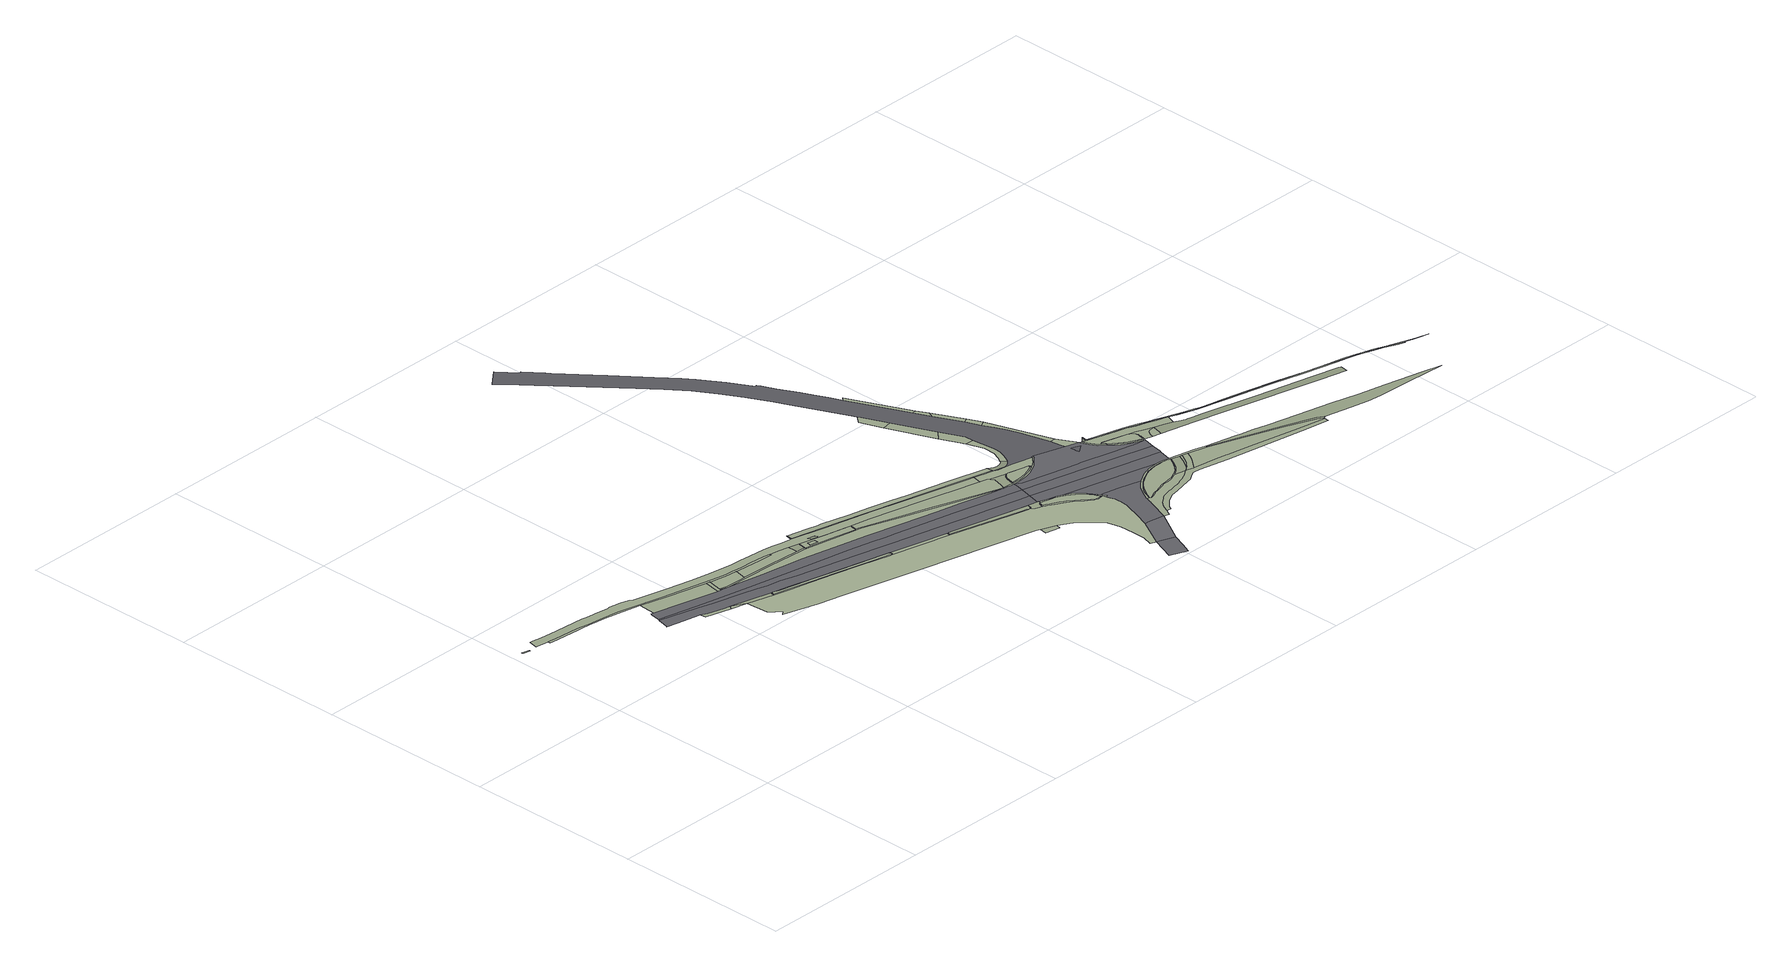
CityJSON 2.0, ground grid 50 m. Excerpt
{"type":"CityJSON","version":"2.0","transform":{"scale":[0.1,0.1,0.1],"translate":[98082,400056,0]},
"CityObjects":{
"road1":{"type":"Road","geometry":[{"type":"MultiSurface","lod":"3","boundaries":[[[0,1,2,3]]],"semantics":{"surfaces":[{"type":"AuxiliaryTrafficArea","function":"Goot, Fietspad (v)","administrator":"Noord-Brabant (P)"}],"values":[0]}}]},
"road2":{"type":"Road","geometry":[{"type":"MultiSurface","lod":"3","boundaries":[[[4,5,6,7,8,9,10,11,12,13,14,15,16,17,18,19,20,21,22,23,24,25,26,27,28,29,30,31,32,33,34,35,36,37,38,39,40,41,42,43,44,45,46,47]]],"semantics":{"surfaces":[{"type":"AuxiliaryTrafficArea","function":"Goot, Fietspad (v)","administrator":"Noord-Brabant (P)"}],"values":[0]}}]},
"road3":{"type":"Road","geometry":[{"type":"MultiSurface","lod":"3","boundaries":[[[48,49,50,51,52,53]]],"semantics":{"surfaces":[{"type":"AuxiliaryTrafficArea","function":"Rijstrook, Inrit (v)","administrator":"Noord-Brabant (P)"}],"values":[0]}}]},
"road4":{"type":"Road","geometry":[{"type":"MultiSurface","lod":"3","boundaries":[[[34,33,32,31,54,55,56,35]]],"semantics":{"surfaces":[{"type":"AuxiliaryTrafficArea","function":"Zichthoek, Tussenberm, Berm (v)","administrator":"Noord-Brabant (P)"}],"values":[0]}}]},
"road5":{"type":"Road","geometry":[{"type":"MultiSurface","lod":"3","boundaries":[[[57,58,59,51,50]]],"semantics":{"surfaces":[{"type":"AuxiliaryTrafficArea","function":"Zichthoek, Buitenberm, Berm (v)","administrator":"Noord-Brabant (P)"}],"values":[0]}}]},
"road6":{"type":"Road","geometry":[{"type":"MultiSurface","lod":"3","boundaries":[[[60,61,62,63,64,65,66,67,59,58,57,50]]],"semantics":{"surfaces":[{"type":"AuxiliaryTrafficArea","function":"Rijstrook, Parallelweg, Rijbaan Lokale weg (v)","administrator":"Noord-Brabant (P)"}],"values":[0]}}]},
"road7":{"type":"Road","geometry":[{"type":"MultiSurface","lod":"3","boundaries":[[[68,69,70,54,31,30]]],"semantics":{"surfaces":[{"type":"AuxiliaryTrafficArea","function":"Fietsstrook, Doorsteek, Fietspad (v)","administrator":"Noord-Brabant (P)"}],"values":[0]}}]},
"road8":{"type":"Road","geometry":[{"type":"MultiSurface","lod":"3","boundaries":[[[71,72,73,68,30,29,28,27,26,25]]],"semantics":{"surfaces":[{"type":"AuxiliaryTrafficArea","function":"Zichthoek, Tussenberm, Berm (v)","administrator":"Noord-Brabant (P)"}],"values":[0]}}]},
"road9":{"type":"Road","geometry":[{"type":"MultiSurface","lod":"3","boundaries":[[[74,75,76,77,78,79,80,81,82,83,69,68,73,72,71]]],"semantics":{"surfaces":[{"type":"AuxiliaryTrafficArea","function":"Goot, Rijbaan Regionale weg (v)","administrator":"Noord-Brabant (P)"}],"values":[0]}}]},
"road10":{"type":"Road","geometry":[{"type":"MultiSurface","lod":"3","boundaries":[[[84,85,86,87,88,89,90,91,92,93,94,95,96,97,98,99,100,101,102,103,104,105,106,107,108,109,110,111,112,113,20,19,18,17,16,15,14,13,12,11,10,9,8,7,6,5,4,47,114,115,116,117,118,119,120,121,122,123,124,125,126,127,128,129,130,131,132]]],"semantics":{"surfaces":[{"type":"AuxiliaryTrafficArea","function":"Fietsstrook, Fietspad (v)","administrator":"Noord-Brabant (P)"}],"values":[0]}}]},
"road11":{"type":"Road","geometry":[{"type":"MultiSurface","lod":"3","boundaries":[[[113,112,111,75,74,71,25,24,23,22,21,20]]],"semantics":{"surfaces":[{"type":"AuxiliaryTrafficArea","function":"Zichthoek, Tussenberm, Berm (v)","administrator":"Noord-Brabant (P)"}],"values":[0]}}]},
"road12":{"type":"Road","geometry":[{"type":"MultiSurface","lod":"3","boundaries":[[[133,134,135,136,137,138,139,140,141,142,143,144,145,146,147,148,149,150,151,152,153,154,155,156,157]]],"semantics":{"surfaces":[{"type":"AuxiliaryTrafficArea","function":"Vluchtheuvel, Tussenberm, Berm (v)","administrator":"Noord-Brabant (P)"}],"values":[0]}}]},
"road13":{"type":"Road","geometry":[{"type":"MultiSurface","lod":"3","boundaries":[[[158,159,160,161,162,163,164,165,166,167,168,169,67,66,65,64,63,62,61,60,170,171,172]]],"semantics":{"surfaces":[{"type":"AuxiliaryTrafficArea","function":"Band, Tussenberm, Berm (v)","administrator":"Noord-Brabant (P)"}],"values":[0]}}]},
"road14":{"type":"Road","geometry":[{"type":"MultiSurface","lod":"3","boundaries":[[[173,174,175,176,177,178,179,180,181,182,183,184,185,186,187,188,189,190,191,192,172,171,170,60,50,49,48,53,193,194,195,196,197]]],"semantics":{"surfaces":[{"type":"TrafficArea","roadType":"Lane","function":"Rijstrook, Rijbaan Regionale weg (v)","administrator":"Noord-Brabant (P)"}],"values":[0]}}]},
"road15":{"type":"Road","geometry":[{"type":"MultiSurface","lod":"3","boundaries":[[[198,199,200,201,202,203,204,205,206,207,208,209,210,211,212,187,186,185,184,183,182,181,180,179,178,177,176,175,174,173,197,213,214]]],"semantics":{"surfaces":[{"type":"TrafficArea","roadType":"Lane","function":"Linksafvak, Rijbaan Regionale weg (v)","administrator":"Noord-Brabant (P)"}],"values":[0]}}]},
"road16":{"type":"Road","geometry":[{"type":"MultiSurface","lod":"3","boundaries":[[[215,216,217,218,219,220,221,222,223,224,225,226,227,211,210,209,208,207,206,205,204,203,202,201,200,199,198,214,228,229,56,55,54,70]]],"semantics":{"surfaces":[{"type":"TrafficArea","roadType":"Lane","function":"Rijstrook, Rijbaan Regionale weg (v)","administrator":"Noord-Brabant (P)"}],"values":[0]}}]},
"road17":{"type":"Road","geometry":[{"type":"MultiSurface","lod":"3","boundaries":[[[230,231,232,233,234,235,236,237,238]]],"semantics":{"surfaces":[{"type":"AuxiliaryTrafficArea","function":"XXX Abri, inrichtend (v)"}],"values":[0]}}]},
"road18":{"type":"Road","geometry":[{"type":"MultiSurface","lod":"3","boundaries":[[[239,240,241,242]]],"semantics":{"surfaces":[{"type":"AuxiliaryTrafficArea","function":"Voetstrook, Voetpad (v)","administrator":"Noord-Brabant (P)"}],"values":[0]}}]},
"road19":{"type":"Road","geometry":[{"type":"MultiSurface","lod":"3","boundaries":[[[243,244,245,77,76,75,111,110,109,108,246]]],"semantics":{"surfaces":[{"type":"AuxiliaryTrafficArea","function":"Voetstrook, Doorsteek, Voetpad (v)","administrator":"Noord-Brabant (P)"}],"values":[0]}}]},
"road20":{"type":"Road","geometry":[{"type":"MultiSurface","lod":"3","boundaries":[[[247,248,249,250,251,252,253,254,255,256,257,258,259,260,261,262]]],"semantics":{"surfaces":[{"type":"AuxiliaryTrafficArea","function":"Voetstrook, Busperron, Voetpad (v)","administrator":"Noord-Brabant (P)"}],"values":[0]}}]},
"road21":{"type":"Road","geometry":[{"type":"MultiSurface","lod":"3","boundaries":[[[263,264,265,266,267,268,80,79,78,77,245,244,243,246]]],"semantics":{"surfaces":[{"type":"AuxiliaryTrafficArea","function":"Band, Tussenberm, Berm (v)","administrator":"Noord-Brabant (P)"}],"values":[0]}}]},
"road22":{"type":"Road","geometry":[{"type":"MultiSurface","lod":"3","boundaries":[[[269,270,271,272,273,274,224,223,222,221,220,219,218,217,216,215,70,69,83,82,81,80,268]]],"semantics":{"surfaces":[{"type":"AuxiliaryTrafficArea","function":"Haltekom, Rijbaan Regionale weg (v)","administrator":"Noord-Brabant (P)"}],"values":[0]}}]},
"road23":{"type":"Road","geometry":[{"type":"MultiSurface","lod":"3","boundaries":[[[67,169,168,167,166,165,164,275,276,277,278,279,280,281,282,283,284,285,286,287,288,289,290,291,292,293,294,295,296,297,298,299,300,301,302,303,304,305,306,307,308,309,310,311,312,313,314,315,316,317,318,319,320,321,322,323,324,325,326,327,328,329,330,331,332,333,334,335,336,337,338,59]]],"semantics":{"surfaces":[{"type":"AuxiliaryTrafficArea","function":"OTD Open verharding (v)","administrator":"Halderberge (G)"}],"values":[0]}}]},
"road24":{"type":"Road","geometry":[{"type":"MultiSurface","lod":"3","boundaries":[[[192,191,339,340,341,342,343,275,164,163,162,161,160,159,158,172]]],"semantics":{"surfaces":[{"type":"AuxiliaryTrafficArea","function":"Rijstrook, Parallelweg, Rijbaan Lokale weg (v)","administrator":"Noord-Brabant (P)"}],"values":[0]}}]},
"road25":{"type":"Road","geometry":[{"type":"MultiSurface","lod":"3","boundaries":[[[344,345,346,347,348,349,350,351,352,353,101,100,99,98,97,96,354,355,356,357,358]]],"semantics":{"surfaces":[{"type":"AuxiliaryTrafficArea","function":"Band, Buitenberm, Berm (v)","administrator":"Noord-Brabant (P)"}],"values":[0]}}]},
"road26":{"type":"Road","geometry":[{"type":"MultiSurface","lod":"3","boundaries":[[[359,360,361,362,363,364,365,366,367,351,350,349,348,347,346,345,344,358,368,369,370]]],"semantics":{"surfaces":[{"type":"AuxiliaryTrafficArea","function":"Voetstrook, Voetpad (v)","administrator":"Noord-Brabant (P)"}],"values":[0]}}]},
"road27":{"type":"Road","geometry":[{"type":"MultiSurface","lod":"3","boundaries":[[[107,106,105,104,103,102,371,372,373,374,375,376,377,378,379,380,381,382,383,384,385,265,264,263,246,108]]],"semantics":{"surfaces":[{"type":"AuxiliaryTrafficArea","function":"Zichthoek, Tussenberm, Berm (v)","administrator":"Noord-Brabant (P)"}],"values":[0]}}]},
"road28":{"type":"Road","geometry":[{"type":"MultiSurface","lod":"3","boundaries":[[[190,189,386,387,388,389,390,280,279,278,277,276,275,343,342,341,340,339,191]]],"semantics":{"surfaces":[{"type":"AuxiliaryTrafficArea","function":"Band, Tussenberm, Berm (v)","administrator":"Noord-Brabant (P)"}],"values":[0]}}]},
"road29":{"type":"Road","geometry":[{"type":"MultiSurface","lod":"3","boundaries":[[[391,392,393,394,395,396,397,398,399,400,401,402,403,404,405,406,407,408,409,410,411,412,413,414,415]]],"semantics":{"surfaces":[{"type":"AuxiliaryTrafficArea","function":"Vluchtheuvel, Tussenberm, Berm (v)","administrator":"Noord-Brabant (P)"}],"values":[0]}}]},
"road30":{"type":"Road","geometry":[{"type":"MultiSurface","lod":"3","boundaries":[[[385,384,383,382,381,380,379,378,416,417,418,419,420,421,422,423,424,425,426,427,428,429,430,431,432,433,434,435,436,437,438,439,440,441,227,226,225,224,274,273,272,271,270,269,268,267,266,265]]],"semantics":{"surfaces":[{"type":"AuxiliaryTrafficArea","function":"Goot, Rijbaan Regionale weg (v)","administrator":"Noord-Brabant (P)"}],"values":[0]}}]},
"road31":{"type":"Road","geometry":[{"type":"MultiSurface","lod":"3","boundaries":[[[326,442,443,327]]],"semantics":{"surfaces":[{"type":"AuxiliaryTrafficArea","function":"WGD Inrit (v)","administrator":"Halderberge (G)"}],"values":[0]}}]},
"road32":{"type":"Road","geometry":[{"type":"MultiSurface","lod":"3","boundaries":[[[444,445,446,447,448,449,282,281,280,390,389,388,387,386,189,188,450,451]]],"semantics":{"surfaces":[{"type":"AuxiliaryTrafficArea","function":"Fietsstrook, Doorsteek, Fietspad (v)","administrator":"Noord-Brabant (P)"}],"values":[0]}}]},
"road33":{"type":"Road","geometry":[{"type":"MultiSurface","lod":"3","boundaries":[[[452,453,454,318,455,456]]],"semantics":{"surfaces":[{"type":"TrafficArea","roadType":"Lane","function":"WGD Rijbaan - Lokale weg verkeersdrempel (v)"}],"values":[0]}}]},
"road34":{"type":"Road","geometry":[{"type":"MultiSurface","lod":"3","boundaries":[[[456,455,318,317,457,458,459]]],"semantics":{"surfaces":[{"type":"TrafficArea","roadType":"Lane","function":"WGD Rijbaan - Regionale weg (v)"}],"values":[0]}}]},
"road35":{"type":"Road","geometry":[{"type":"MultiSurface","lod":"3","boundaries":[[[460,461,462,463,464,465,466,467,468,469,470,302,301,300,299,298,297,296,295,294,293,292,291,290,289,288,287,286,285,284,283,282,449,448,447,446,445,444,451]]],"semantics":{"surfaces":[{"type":"AuxiliaryTrafficArea","function":"Band, Tussenberm, Berm (v)","administrator":"Noord-Brabant (P)"}],"values":[0]}}]},
"road36":{"type":"Road","geometry":[{"type":"MultiSurface","lod":"3","boundaries":[[[471,472,473,474,475,476,477,478,479,480,481,482,483,484,485,486,487,488,489,490,491,492,493,494,495,496,497,498,499,500,501,502,503,504,505,506,507,508,509]]],"semantics":{"surfaces":[{"type":"AuxiliaryTrafficArea","function":"Vluchtheuvel, Tussenberm, Berm (v)","administrator":"Noord-Brabant (P)"}],"values":[0]}}]},
"road37":{"type":"Road","geometry":[{"type":"MultiSurface","lod":"3","boundaries":[[[510,511,512,513,514,515,516,517,518,519,520,521,522,305,304,303,302,470,469,468,467,466,465,464,463,462,461,460,451,450,523,524,525]]],"semantics":{"surfaces":[{"type":"AuxiliaryTrafficArea","function":"Goot, Rijbaan Regionale weg (v)","administrator":"Noord-Brabant (P)"}],"values":[0]}}]},
"road38":{"type":"Road","geometry":[{"type":"MultiSurface","lod":"3","boundaries":[[[526,527,528,529,530,531,532,533,534,418,417,416,378,377,376,375,374,373,535]]],"semantics":{"surfaces":[{"type":"AuxiliaryTrafficArea","function":"Fietsstrook, Doorsteek, Fietspad (v)","administrator":"Noord-Brabant (P)"}],"values":[0]}}]},
"road39":{"type":"Road","geometry":[{"type":"MultiSurface","lod":"3","boundaries":[[[536,537,538,539,540,541,542,543,544,545,546,547,548,549,550,551,552,553,554,555,556,557,558,559]]],"semantics":{"surfaces":[{"type":"AuxiliaryTrafficArea","function":"Vluchtheuvel, Tussenberm, Berm (v)","administrator":"Noord-Brabant (P)"}],"values":[0]}}]},
"road40":{"type":"Road","geometry":[{"type":"MultiSurface","lod":"3","boundaries":[[[560,561,562,563,564,426,425,424,423,422,421,420,419,418,534,533,532,531,530,529,528,527,526,535,565,566]]],"semantics":{"surfaces":[{"type":"AuxiliaryTrafficArea","function":"Band, Tussenberm, Berm (v)","administrator":"Noord-Brabant (P)"}],"values":[0]}}]},
"road41":{"type":"Road","geometry":[{"type":"MultiSurface","lod":"3","boundaries":[[[567,430,429,428,427,426,564,563,562,561,560,566,565,535,373,372,371,102,101,353,352]]],"semantics":{"surfaces":[{"type":"AuxiliaryTrafficArea","function":"Fietsstrook, Fietspad (v)","administrator":"Noord-Brabant (P)"}],"values":[0]}}]},
"road42":{"type":"Road","geometry":[{"type":"MultiSurface","lod":"3","boundaries":[[[568,569,570,571,572,573,574,459,458,457,317,316,315,314,313,312,311,310,309,308,307,306,305,522,521,520,575,576]]],"semantics":{"surfaces":[{"type":"TrafficArea","roadType":"Intersection","function":"Rijstrook, Rijbaan Lokale weg (v)","administrator":"Noord-Brabant (P)"}],"values":[0]}}]},
"road43":{"type":"Road","geometry":[{"type":"MultiSurface","lod":"3","boundaries":[[[577,578,579,580,581,582,583,584,585,586,587,588,589,590,591,592,593,594,595,596,597,598,599,600,601,602,603,604,605,606,607,608,609,610,611,612,613,614,432,431,430,567,352,615,616,617,618,619,620,621,622,623,624,625,626,627,628,629,630,631,632,633,634,635,636,637,638,639,640,641,642,643,644,645,646,647]]],"semantics":{"surfaces":[{"type":"TrafficArea","roadType":"Lane","function":"WGD Rijbaan - Lokale weg (v)"}],"values":[0]}}]},
"road44":{"type":"Road","geometry":[{"type":"MultiSurface","lod":"3","boundaries":[[[619,618,617,616,615,352,351,367,648,649,650,651,652,653,654,620]]],"semantics":{"surfaces":[{"type":"AuxiliaryTrafficArea","function":"WGD Voetpad (v)","administrator":"Halderberge (G)"}],"values":[0]}}]},
"road45":{"type":"Road","geometry":[{"type":"MultiSurface","lod":"3","boundaries":[[[655,656,657,658,659,660,661,662,663,576,575,520,519,518,517,516,515,514,513,512]]],"semantics":{"surfaces":[{"type":"TrafficArea","roadType":"Intersection","function":"Rijstrook, Rijbaan Lokale weg (v)","administrator":"Noord-Brabant (P)"}],"values":[0]}}]},
"road46":{"type":"Road","geometry":[{"type":"MultiSurface","lod":"3","boundaries":[[[664,665,666,667,668,669,658,657,656,655,512,511,510,525,524,523,450,188,187]]],"semantics":{"surfaces":[{"type":"TrafficArea","roadType":"Intersection","function":"Rijstrook, Rijbaan Regionale weg (v)","administrator":"Noord-Brabant (P)"}],"values":[0]}}]},
"road47":{"type":"Road","geometry":[{"type":"MultiSurface","lod":"3","boundaries":[[[670,671,672,673,666,665,664,187,212,211]]],"semantics":{"surfaces":[{"type":"TrafficArea","roadType":"Intersection","function":"Rijstrook, Rijbaan Regionale weg (v)","administrator":"Noord-Brabant (P)"}],"values":[0]}}]},
"road48":{"type":"Road","geometry":[{"type":"MultiSurface","lod":"3","boundaries":[[[674,675,676,677,678,679,680,681,682,683,684,685,686,687,688,689,690,691,692,693,694,695,459,574,573,696,697,698,699,700,701,702,703,704,705,706,707,708,709,710,711,712,713,714]]],"semantics":{"surfaces":[{"type":"AuxiliaryTrafficArea","function":"Fietsstrook, Fietspad (v)","administrator":"Noord-Brabant (P)"}],"values":[0]}}]},
"road49":{"type":"Road","geometry":[{"type":"MultiSurface","lod":"3","boundaries":[[[630,629,715,716,632,631]]],"semantics":{"surfaces":[{"type":"AuxiliaryTrafficArea","function":"WGD Inrit (v)","administrator":"Halderberge (G)"}],"values":[0]}}]},
"road50":{"type":"Road","geometry":[{"type":"MultiSurface","lod":"3","boundaries":[[[625,624,623,622,621,620,654,717,718,719,720,626]]],"semantics":{"surfaces":[{"type":"AuxiliaryTrafficArea","function":"WGD Voetpad (v)","administrator":"Halderberge (G)"}],"values":[0]}}]},
"road51":{"type":"Road","geometry":[{"type":"MultiSurface","lod":"3","boundaries":[[[628,721,715,629]]],"semantics":{"surfaces":[{"type":"AuxiliaryTrafficArea","function":"WGD Voetpad (v)","administrator":"Halderberge (G)"}],"values":[0]}}]},
"road52":{"type":"Road","geometry":[{"type":"MultiSurface","lod":"3","boundaries":[[[722,723,724,725,726,727,728,729,730,731,732,733,734,735,736,737,738,739,740,741,742,743,744]]],"semantics":{"surfaces":[{"type":"AuxiliaryTrafficArea","function":"XXX Middeneiland OWG (v)","administrator":"Halderberge (G)"}],"values":[0]}}]},
"road53":{"type":"Road","geometry":[{"type":"MultiSurface","lod":"3","boundaries":[[[745,746,747,748,749,750,751,752,672,671,670,211,227,441]]],"semantics":{"surfaces":[{"type":"TrafficArea","roadType":"Intersection","function":"Rijstrook, Rijbaan Regionale weg (v)","administrator":"Noord-Brabant (P)"}],"values":[0]}}]},
"road54":{"type":"Road","geometry":[{"type":"MultiSurface","lod":"3","boundaries":[[[627,626,720,721,628]]],"semantics":{"surfaces":[{"type":"AuxiliaryTrafficArea","function":"WGD Inrit (v)","administrator":"Halderberge (G)"}],"values":[0]}}]},
"road55":{"type":"Road","geometry":[{"type":"MultiSurface","lod":"3","boundaries":[[[753,754,755,756,757,758,759,760,751,750,749,748,747,746,745,441,440,439,438,437,436,435,434,433,432,614,613]]],"semantics":{"surfaces":[{"type":"TrafficArea","roadType":"Intersection","function":"Rijstrook, Rijbaan Lokale weg (v)","administrator":"Noord-Brabant (P)"}],"values":[0]}}]},
"road56":{"type":"Road","geometry":[{"type":"MultiSurface","lod":"3","boundaries":[[[761,762,763,764,765,766,767,768,769,770,771,772,773,774,775,776,777,778,779,780,781,782,783,784,785,786,787,788,789,790,791,792,793,794,795,796,797,798,799]]],"semantics":{"surfaces":[{"type":"AuxiliaryTrafficArea","function":"Vluchtheuvel, Tussenberm, Berm (v)","administrator":"Noord-Brabant (P)"}],"values":[0]}}]},
"road57":{"type":"Road","geometry":[{"type":"MultiSurface","lod":"3","boundaries":[[[712,711,710,709,708,707,706,705,704,703,702,701,700,699,698,697,696,800,801,802,803,804,805,806,807,808,809,810,811,812,813,814,815,816,817,818,819,820,821,822,823,824,825,713]]],"semantics":{"surfaces":[{"type":"AuxiliaryTrafficArea","function":"Band, Tussenberm, Berm (v)","administrator":"Noord-Brabant (P)"}],"values":[0]}}]},
"road58":{"type":"Road","geometry":[{"type":"MultiSurface","lod":"3","boundaries":[[[826,596,595,827]]],"semantics":{"surfaces":[{"type":"AuxiliaryTrafficArea","function":"WGD Voetpad (v)","administrator":"Halderberge (G)"}],"values":[0]}}]},
"road59":{"type":"Road","geometry":[{"type":"MultiSurface","lod":"3","boundaries":[[[828,829,830,831,832,833,834,835,815,814,813,812,811,810,809,808,807,806,805,804,803,802,801,800,696,573,572,571,570,569,568,576,663,662,661,660,659,658,669,668,667]]],"semantics":{"surfaces":[{"type":"AuxiliaryTrafficArea","function":"Goot, Rijbaan Lokale weg (v)","administrator":"Noord-Brabant (P)"}],"values":[0]}}]},
"road60":{"type":"Road","geometry":[{"type":"MultiSurface","lod":"3","boundaries":[[[836,597,596,826]]],"semantics":{"surfaces":[{"type":"AuxiliaryTrafficArea","function":"WGD Inrit (v)","administrator":"Halderberge (G)"}],"values":[0]}}]},
"road61":{"type":"Road","geometry":[{"type":"MultiSurface","lod":"3","boundaries":[[[837,598,597,836]]],"semantics":{"surfaces":[{"type":"AuxiliaryTrafficArea","function":"WGD Voetpad (v)","administrator":"Halderberge (G)"}],"values":[0]}}]},
"road62":{"type":"Road","geometry":[{"type":"MultiSurface","lod":"3","boundaries":[[[838,599,598,837]]],"semantics":{"surfaces":[{"type":"AuxiliaryTrafficArea","function":"WGD Inrit (v)","administrator":"Halderberge (G)"}],"values":[0]}}]},
"road63":{"type":"Road","geometry":[{"type":"MultiSurface","lod":"3","boundaries":[[[839,840,841,842,843,844,845,714,713,825,824,823,822,821,820,819,818,817,816,815,835]]],"semantics":{"surfaces":[{"type":"AuxiliaryTrafficArea","function":"Fietsstrook, Fietspad (v)","administrator":"Noord-Brabant (P)"}],"values":[0]}}]},
"road64":{"type":"Road","geometry":[{"type":"MultiSurface","lod":"3","boundaries":[[[846,847,848,849,850,851,852,853,854,855,612,611,610,609,608]]],"semantics":{"surfaces":[{"type":"AuxiliaryTrafficArea","function":"WGD Voetpad (v)","administrator":"Halderberge (G)"}],"values":[0]}}]},
"road65":{"type":"Road","geometry":[{"type":"MultiSurface","lod":"3","boundaries":[[[856,605,604,603,602,601,600,599,838]]],"semantics":{"surfaces":[{"type":"AuxiliaryTrafficArea","function":"WGD Voetpad (v)","administrator":"Halderberge (G)"}],"values":[0]}}]},
"road66":{"type":"Road","geometry":[{"type":"MultiSurface","lod":"3","boundaries":[[[857,846,608,607,606,605,856]]],"semantics":{"surfaces":[{"type":"AuxiliaryTrafficArea","function":"WGD Inrit (v)","administrator":"Halderberge (G)"}],"values":[0]}}]},
"road67":{"type":"Road","geometry":[{"type":"MultiSurface","lod":"3","boundaries":[[[858,859,860,861,862,863,864,865,845,844,843,842,841,840,839,835,834]]],"semantics":{"surfaces":[{"type":"AuxiliaryTrafficArea","function":"Rabatstrook, Fietspad (v)","administrator":"Noord-Brabant (P)"}],"values":[0]}}]},
"road68":{"type":"Road","geometry":[{"type":"MultiSurface","lod":"3","boundaries":[[[866,867,868,869,714,845,865,864,863,862,861,860,859,858,834,833]]],"semantics":{"surfaces":[{"type":"AuxiliaryTrafficArea","function":"Voetstrook, Voetpad (v)","administrator":"Noord-Brabant (P)"}],"values":[0]}}]},
"road69":{"type":"Road","geometry":[{"type":"MultiSurface","lod":"3","boundaries":[[[612,870,871,872,873,874,875,876,877,878,879,880,751,760,759,758,757,756,755,754,753,613]]],"semantics":{"surfaces":[{"type":"AuxiliaryTrafficArea","function":"Goot, Rijbaan Lokale weg (v)","administrator":"Noord-Brabant (P)"}],"values":[0]}}]},
"road70":{"type":"Road","geometry":[{"type":"MultiSurface","lod":"3","boundaries":[[[881,882,883,884,885,886,887,888,889,890,891,892,893,894,895,896,897,898,899,900,901,902,903,904,905,906,907]]],"semantics":{"surfaces":[{"type":"AuxiliaryTrafficArea","function":"Vluchtheuvel, Tussenberm, Berm (v)","administrator":"Noord-Brabant (P)"}],"values":[0]}}]},
"road71":{"type":"Road","geometry":[{"type":"MultiSurface","lod":"3","boundaries":[[[908,909,910,911,912,913,914,915,916,917,918,919,920,921,922,923,924,925,880,879,878,877,876,875,874,873,872]]],"semantics":{"surfaces":[{"type":"AuxiliaryTrafficArea","function":"Band, Tussenberm, Berm (v)","administrator":"Noord-Brabant (P)"}],"values":[0]}}]},
"road72":{"type":"Road","geometry":[{"type":"MultiSurface","lod":"3","boundaries":[[[926,927,928,929,930,931,932,933,934,935,936,937,914,913,912,911,910,909,908,872,871,870,612,855,854,853]]],"semantics":{"surfaces":[{"type":"AuxiliaryTrafficArea","function":"Fietsstrook, Fietspad (v)","administrator":"Noord-Brabant (P)"}],"values":[0]}}]},
"road73":{"type":"Road","geometry":[{"type":"MultiSurface","lod":"3","boundaries":[[[938,939,940,941,942,943,944,945,946,947,948,949,950,951,952,953,954,955,956,694,693,692,691,690,689,688,687,686,685,684,683,682,681,680,679,678,677,676,675,674,714,869,957,958,959,960,961,962]]],"semantics":{"surfaces":[{"type":"AuxiliaryTrafficArea","function":"Voetstrook, Voetpad (v)","administrator":"Noord-Brabant (P)"}],"values":[0]}}]},
"road74":{"type":"Road","geometry":[{"type":"MultiSurface","lod":"3","boundaries":[[[963,964,965,966,967,968,969,970,880,925,924,923,922,921,920,919,918,917,916,915,914,937,936,935,971]]],"semantics":{"surfaces":[{"type":"AuxiliaryTrafficArea","function":"Fietsstrook, Doorsteek, Fietspad (v)","administrator":"Noord-Brabant (P)"}],"values":[0]}}]},
"road75":{"type":"Road","geometry":[{"type":"MultiSurface","lod":"3","boundaries":[[[972,970,969,968,967,966,965,964,963,971]]],"semantics":{"surfaces":[{"type":"AuxiliaryTrafficArea","function":"Voetstrook, Doorsteek, Voetpad (v)","administrator":"Noord-Brabant (P)"}],"values":[0]}}]},
"road76":{"type":"Road","geometry":[{"type":"MultiSurface","lod":"3","boundaries":[[[973,974,975,961,960,959,958,957,869,868,867,866,833,832]]],"semantics":{"surfaces":[{"type":"AuxiliaryTrafficArea","function":"Zichthoek, Tussenberm, Berm (v)","administrator":"Noord-Brabant (P)"}],"values":[0]}}]},
"road77":{"type":"Road","geometry":[{"type":"MultiSurface","lod":"3","boundaries":[[[976,977,978,979,980,981,975,974,973,832,831]]],"semantics":{"surfaces":[{"type":"AuxiliaryTrafficArea","function":"Goot, Rijbaan Regionale weg (v)","administrator":"Noord-Brabant (P)"}],"values":[0]}}]},
"road78":{"type":"Road","geometry":[{"type":"MultiSurface","lod":"3","boundaries":[[[982,983,984,985,986,987,988,989,990,991,992,993,994,995,996,997,972,971,935,934,933,932]]],"semantics":{"surfaces":[{"type":"AuxiliaryTrafficArea","function":"Zichthoek, Tussenberm, Berm (v)","administrator":"Noord-Brabant (P)"}],"values":[0]}}]},
"road79":{"type":"Road","geometry":[{"type":"MultiSurface","lod":"3","boundaries":[[[998,999,1000,1001,1002,1003,1004,1005,1006,1007,1008,1009,1010,1011,1012,1013,1014,1015,1016,1017,1018,1019,1020,1021,1022,1023,1024,1025,1026,1027,1028,1029,1030,1031,1032,1033,1034,1035,1036,1037,931,930,929,928,927,926,853,852]]],"semantics":{"surfaces":[{"type":"AuxiliaryTrafficArea","function":"Goot, Fietspad (v)","administrator":"Noord-Brabant (P)"}],"values":[0]}}]},
"road80":{"type":"Road","geometry":[{"type":"MultiSurface","lod":"3","boundaries":[[[1038,1039,1040,1041,1042,1043,1044,1045,1046,1047,1048,1049,1050,1051,978,977,976,831,830]]],"semantics":{"surfaces":[{"type":"AuxiliaryTrafficArea","function":"Haltekom, Rijbaan Regionale weg (v)","administrator":"Noord-Brabant (P)"}],"values":[0]}}]},
"road81":{"type":"Road","geometry":[{"type":"MultiSurface","lod":"3","boundaries":[[[1052,1053,1054,1055,1056,1057,1058,1059,1060,1061,1062,1063,1064,1065,1066,1067,1068,1069,1070,1071,1072,1073,1074,1075,1076,1077,1078,1079,1080,1081,1082,1083,1084,1085,1086,1022,1021,1020,1019,1018,1017,1016,1015,1014,1013,1012,1011,1010,1009,1008,1007,1006,1005,1004,1003,1002,1001,1000,999,998,852,851,850,849,848,847]]],"semantics":{"surfaces":[{"type":"AuxiliaryTrafficArea","function":"Band, Voetpad (v)","administrator":"Noord-Brabant (P)"}],"values":[0]}}]}
},
"vertices":[
[26,825,26],[5,829,26],[5,835,25],[27,830,25],
[132,818,26],[182,814,26],[216,810,25],[253,805,25],[281,800,26],[311,795,26],[350,786,26],[437,766,25],[527,745,26],[576,734,26],[608,728,26],[623,726,26],[640,724,26],[670,721,26],[703,719,26],[746,716,26],[763,714,26],[762,708,27],[723,711,26],[683,714,26],[650,716,26],[646,717,26],[625,719,26],[611,721,26],[590,725,26],[573,728,26],[565,730,26],[555,732,26],[533,736,26],[500,744,26],[438,759,26],[367,777,26],[331,785,26],[303,791,26],[296,792,26],[263,798,26],[230,802,26],[218,804,26],[187,807,26],[176,808,26],[137,811,26],[109,813,25],[87,816,26],[87,823,25],
[453,629,27],[498,616,27],[514,613,27],[509,603,27],[437,622,27],[433,636,28],
[545,684,27],[447,707,27],[363,728,27],
[531,605,27],[547,597,27],[554,592,27],
[630,583,28],[629,582,28],[628,581,28],[628,580,27],[627,578,27],[627,576,27],[628,574,27],[629,572,27],
[557,689,27],[556,685,27],[556,682,27],
[638,682,27],[623,683,27],[578,685,27],
[727,678,27],[818,674,27],[830,673,27],[841,671,27],[841,670,27],[843,668,27],[844,666,27],[830,668,27],[721,674,27],[580,680,27],
[470,785,26],[540,769,26],[587,759,26],[626,753,26],[661,748,26],[691,746,26],[724,743,26],[749,741,26],[770,739,26],[797,734,27],[818,729,27],[852,722,27],[852,724,26],[943,702,26],[1086,669,27],[1174,648,26],[1357,604,26],[1372,601,26],[1365,575,27],[1360,576,27],[1289,594,27],[1203,614,27],[1120,634,27],[1053,650,27],[994,663,26],[919,679,26],[851,695,26],[818,703,26],[789,710,26],[778,712,26],[84,823,25],[52,827,26],[49,827,26],[55,854,25],[66,853,25],[90,850,25],[139,844,26],[198,838,26],[223,836,26],[236,834,26],[273,829,26],[295,826,26],[303,824,26],[309,826,26],[311,826,26],[343,820,26],[367,814,26],[369,810,26],[372,809,26],
[631,574,28],[629,576,28],[630,578,29],[631,580,29],[633,581,29],[634,581,29],[653,576,28],[697,564,29],[746,553,29],[811,538,29],[878,522,29],[948,505,29],[964,501,30],[965,501,30],[966,499,29],[967,498,29],[966,496,29],[965,495,29],[964,494,29],[962,495,29],[917,505,29],[861,518,29],[801,532,29],[740,547,29],[689,559,29],
[968,501,29],[969,498,28],[969,495,28],[968,494,28],[967,493,28],[965,493,28],[963,493,28],[961,493,28],[877,513,28],[802,531,28],[731,547,28],[675,560,27],[678,572,28],[759,552,28],[965,503,28],
[454,663,28],[496,652,28],[578,630,29],[621,619,29],[647,613,28],[683,605,29],[735,591,29],[851,564,29],[968,536,29],[1007,527,29],[1085,509,29],[1247,470,30],[1276,464,30],[1370,442,30],[1398,436,30],[1391,404,29],[1359,411,29],[1264,433,29],[1135,463,28],[1051,483,28],[371,652,26],[338,660,26],[339,663,27],[346,691,27],[346,692,28],
[457,672,28],[497,663,28],[582,645,29],[626,636,29],[818,600,29],[908,582,29],[978,568,29],[1014,559,29],[1044,553,29],[1127,534,29],[1212,515,30],[1315,491,29],[1377,477,30],[1406,470,30],[1405,467,30],[347,694,28],[348,697,28],
[580,678,27],[680,660,27],[802,637,28],[892,618,28],[990,598,28],[1088,575,28],[1189,553,28],[1262,537,28],[1343,518,28],[1381,509,29],[1395,506,29],[1405,504,29],[1414,504,29],[354,725,27],[355,729,27],
[883,665,44],[880,664,45],[875,662,46],[871,663,46],[867,664,46],[864,666,46],[861,669,45],[864,682,40],[885,677,40],
[884,666,28],[861,670,28],[864,682,28],[885,677,28],
[851,693,27],[847,693,27],[845,691,27],[993,660,26],
[993,656,28],[991,643,28],[991,642,28],[990,641,28],[988,640,28],[917,654,28],[846,668,28],[845,669,28],[843,671,28],[846,689,28],[847,691,28],[850,691,28],[919,675,28],[991,659,28],[993,658,28],[993,657,28],
[995,658,27],[995,657,27],[994,642,27],[993,641,27],[992,640,27],[988,638,27],
[1003,635,27],[1017,631,27],[1105,601,27],[1199,569,28],[1285,540,28],[1336,524,28],
[1131,453,28],[1202,435,28],[1259,420,28],[1319,404,28],[1353,395,28],[1355,395,28],[1369,389,27],[1387,381,27],[1390,380,27],[1399,376,27],[1416,367,27],[1435,357,27],[1455,344,27],[1470,333,26],[1485,321,27],[1492,314,27],[1498,311,27],[1500,310,27],[1503,308,27],[1505,307,27],[1508,307,27],[1511,307,27],[1513,307,27],[1516,308,27],[1518,308,27],[1520,309,27],[1521,311,27],[1522,313,27],[1523,312,27],[1526,305,27],[1527,300,27],[1530,291,27],[1532,284,27],[1534,278,27],[1535,269,27],[1535,260,27],[1535,252,27],[1535,245,27],[1534,238,27],[1532,232,27],[1530,225,27],[1517,186,27],[1502,145,26],[1490,94,0],[1474,101,0],[1481,129,0],[1483,168,0],[1481,206,0],[1473,244,0],[1446,276,0],[1414,304,0],[1378,326,0],[1338,342,0],[1326,346,0],[1080,405,0],[1010,422,0],[775,478,0],[704,495,0],[609,524,0],[619,533,0],[612,539,0],[605,546,0],[598,553,0],[591,560,0],
[1133,463,29],[1131,461,28],[1130,459,28],[1130,457,28],[1130,455,28],
[852,729,27],[853,726,27],[855,725,27],[993,693,27],[1156,654,27],[1337,611,27],[1419,592,27],[1427,591,27],[1427,588,26],[1416,591,26],[851,725,27],[850,727,27],[850,728,27],[853,741,28],[854,741,28],
[1032,700,27],[1092,686,27],[1152,672,27],[1197,661,27],[1234,652,27],[1309,635,27],[1326,631,27],[1417,608,27],[1425,607,27],[912,728,27],[943,721,27],[953,719,27],
[1387,569,27],[1389,567,27],[1390,566,27],[1391,564,27],[1393,561,27],[1395,557,27],[1397,554,27],[1386,513,28],[1369,518,28],[1345,526,28],[1278,548,28],[1190,578,28],[1099,608,27],[1018,635,27],[1004,640,27],
[1362,408,29],[1363,406,29],[1363,402,28],[1362,399,28],[1359,396,27],
[1351,410,30],[1359,408,30],[1360,407,30],[1361,406,30],[1361,403,30],[1360,401,29],[1359,399,29],[1357,397,29],[1354,397,29],[1351,398,29],[1335,402,29],[1296,412,29],[1260,421,29],[1203,436,29],[1142,452,29],[1133,455,29],[1132,456,29],[1132,457,30],[1133,459,30],[1133,460,30],[1135,461,30],[1136,461,30],[1144,459,30],[1207,444,30],[1283,426,30],
[1398,510,29],[1413,509,29],[1416,509,29],[1420,509,29],[1429,509,29],[1442,510,28],[1456,513,28],[1468,516,28],[1480,520,28],[1493,525,28],[1503,531,28],[1514,538,28],[1523,545,28],[1533,555,28],[1538,561,28],[1539,563,28],[1544,562,28],[1538,553,28],[1524,540,28],[1512,530,27],[1497,521,27],[1481,514,28],[1465,509,28],[1449,506,28],[1432,504,28],[1416,504,28],
[1374,312,0],[1334,322,0],
[1391,397,28],[1389,396,28],[1388,395,28],[1386,386,28],[1386,384,27],[1386,383,27],[1395,403,29],[1393,397,28],
[1523,36,0],[1512,9,0],[1464,28,0],[1497,92,0],[1538,76,0],
[1506,144,27],[1511,143,28],[1558,135,27],
[1408,394,28],[1424,390,29],[1436,387,29],[1448,383,28],[1461,376,28],[1474,369,28],[1483,361,28],[1493,352,28],[1502,342,28],[1512,331,28],[1519,319,27],
[1421,389,30],[1437,385,30],[1449,380,30],[1462,374,29],[1472,367,29],[1481,360,29],[1489,353,29],[1498,344,29],[1505,336,29],[1512,326,29],[1517,317,28],[1518,314,28],[1518,313,28],[1518,311,28],[1517,311,28],[1514,310,28],[1511,310,28],[1508,310,28],[1505,311,28],[1502,312,28],[1500,313,28],[1497,315,28],[1492,319,28],[1484,326,28],[1473,335,28],[1461,344,28],[1450,352,29],[1438,359,29],[1428,365,29],[1417,371,29],[1406,376,29],[1396,381,29],[1391,383,29],[1389,385,29],[1389,386,29],[1389,388,29],[1391,394,29],[1392,395,29],[1402,393,30],
[1442,391,28],[1454,386,28],[1461,383,28],[1467,380,28],[1479,372,28],[1488,364,28],[1496,356,28],[1505,346,28],[1513,335,28],[1521,325,27],[1524,319,27],[1527,313,27],[1532,302,28],[1417,397,28],[1430,394,28],[1438,392,28],
[1438,553,27],[1434,551,27],[1429,548,28],[1426,545,28],[1423,542,28],[1421,536,28],[1414,513,29],[1414,512,29],[1415,510,29],[1439,553,27],
[1500,535,29],[1500,534,29],[1500,533,29],[1495,530,29],[1481,524,29],[1467,519,29],[1452,515,30],[1438,513,29],[1424,512,30],[1418,512,30],[1417,513,30],[1417,514,30],[1417,515,30],[1424,537,29],[1426,541,29],[1428,543,29],[1431,546,29],[1435,549,29],[1439,550,29],[1442,551,29],[1444,551,29],[1448,550,29],[1452,549,29],[1500,537,29],
[1449,553,27],[1503,539,27],[1504,537,27],[1504,535,28],[1504,533,28],[1442,553,27],[1445,553,27],
[1460,580,26],
[1628,280,27],[1616,268,27],[1607,255,28],[1599,240,28],[1591,224,27],[1591,222,27],[1562,145,27],[1579,306,28],[1642,291,27],
[1000,1780,0],[1004,1783,0],[1042,1736,0],[1050,1726,0],[1136,1620,0],[1138,1617,0],[1210,1529,0],[1232,1502,0],[1253,1476,0],[1273,1447,0],[1314,1383,0],[1351,1317,0],[1355,1319,0],[1360,1309,0],[1377,1273,0],[1403,1218,0],[1421,1179,0],[1434,1151,0],[1450,1115,0],[1524,951,0],[1544,906,0],[1579,828,0],[1597,788,0],[1611,758,0],[1624,726,0],[1635,694,0],[1644,661,0],[1653,627,0],[1656,612,0],[1661,584,0],[1667,556,0],[1669,543,0],[1669,538,0],[1670,533,0],[1671,528,0],[1675,523,27],[1668,525,28],[1585,550,28],[1444,587,22],[1461,590,18],[1477,594,13],[1492,602,9],[1505,612,4],[1517,624,0],[1525,638,0],[1532,652,0],[1536,667,0],[1538,683,0],[1537,698,0],[1531,754,0],[1529,777,0],[1500,843,0],[1451,959,0],[1445,971,0],[1421,1027,0],[1417,1037,0],[1344,1196,0],[1327,1234,0],[1313,1264,0],[1295,1300,0],[1263,1359,0],[1226,1416,0],[1185,1470,0],[1141,1523,0],[985,1709,0],[980,1714,0],[933,1771,0],[923,1783,0],[921,1785,0],[913,1794,0],[958,1831,0],
[1438,605,23],[1450,606,19],[1463,608,15],[1475,612,12],[1486,619,8],[1495,627,4],[1504,636,0],
[1499,374,28],[1561,358,28],[1671,332,28],[1724,319,28],[1712,318,28],[1696,316,28],[1684,312,28],[1670,307,28],[1656,299,27],
[1515,408,29],[1655,375,29],[1772,347,29],[1765,315,27],[1747,318,28],[1733,319,28],
[1524,443,29],[1664,411,29],[1781,384,28],[1774,351,29],
[1747,241,26],[1738,235,26],[1729,230,26],[1719,225,26],[1708,221,26],[1698,217,26],[1687,215,26],[1676,213,26],[1664,211,26],[1656,210,26],[1647,208,26],[1639,205,26],[1631,202,26],[1623,198,26],[1617,193,26],[1610,188,26],[1604,183,26],[1599,177,26],[1594,171,26],[1586,155,26],[1584,150,25],[1575,132,26],[1596,220,27],[1596,218,28],[1597,217,28],[1598,216,28],[1600,215,28],[1602,215,28],[1604,216,28],[1610,219,27],[1618,223,27],[1627,227,27],[1644,232,26],[1657,236,26],[1672,239,27],[1686,241,27],[1699,244,27],[1706,246,27],[1713,249,27],[1720,252,27],[1754,246,26],
[1423,953,0],[1400,1016,0],
[1512,650,0],[1521,672,0],[1523,707,0],[1507,754,0],
[1477,820,0],
[1564,615,0],[1546,575,0],[1521,580,0],[1519,586,0],[1523,593,0],[1535,606,0],[1545,620,0],[1554,635,0],[1560,652,0],[1560,653,0],[1561,654,0],[1562,654,0],[1563,655,0],[1564,655,0],[1565,655,0],[1566,655,0],[1567,654,0],[1568,653,0],[1569,653,0],[1569,652,0],[1569,651,0],[1569,650,0],[1569,649,0],
[1433,493,29],[1512,474,29],[1591,456,29],[1602,455,29],[1697,433,28],[1762,418,28],[1785,417,28],[1789,416,28],
[1669,520,28],[1680,502,27],[1691,485,27],[1702,471,28],[1715,457,27],[1731,443,28],[1746,434,27],[1765,424,28],
[1685,305,29],[1702,309,28],[1715,311,29],[1729,311,29],[1741,311,29],[1755,309,29],[1760,307,28],[1761,307,29],[1762,306,29],[1762,305,29],[1762,304,29],[1758,295,28],[1752,286,28],[1744,275,28],[1736,267,27],[1726,259,27],[1719,255,27],[1711,251,27],[1701,247,28],[1688,245,28],[1675,242,28],[1662,240,28],[1647,236,27],[1635,232,27],[1623,228,28],[1613,224,28],[1606,220,28],[1601,218,28],[1600,218,28],[1599,219,28],[1598,219,28],[1598,220,28],[1603,233,29],[1610,246,29],[1619,258,29],[1627,268,29],[1639,279,29],[1654,289,29],[1669,298,29],
[1602,236,28],[1607,245,27],[1614,257,27],[1621,266,27],[1629,274,28],[1639,283,27],[1649,290,27],[1662,297,27],[1676,304,27],[1686,308,27],[1699,311,27],[1710,313,27],[1722,314,28],[1735,314,28],[1748,312,28],[1763,309,27],[1765,308,28],[1765,307,28],[1765,305,28],[1762,299,28],[1758,290,27],[1753,282,27],[1747,274,27],[1741,268,27],[1735,262,27],[1728,257,27],
[1535,953,0],[1457,1124,0],
[1790,309,27],[1843,297,27],[1873,290,26],[1872,287,26],[1872,283,27],[1815,297,27],[1798,301,27],[1791,302,27],
[1551,920,0],
[1592,835,0],
[1611,795,0],
[1788,294,26],[1784,285,26],[1780,277,26],[1775,269,26],[1769,261,26],[1763,254,26],[1756,248,26],
[1691,538,0],[1692,537,27],[1691,535,27],[1689,525,27],[1689,523,27],[1690,521,27],[1691,520,27],[1691,519,27],[1688,520,27],[1682,521,27],
[1674,613,0],
[1708,549,0],
[1796,294,26],[1792,287,26],[1788,281,26],[1784,275,26],[1780,269,26],[1774,263,26],[1769,257,26],[1762,252,26],
[1809,284,27],[1801,271,26],[1790,257,26],[1777,241,25],
[1681,511,27],[1690,495,27],[1702,479,27],[1709,471,27],[1717,461,27],[1729,451,28],[1740,443,28],[1752,435,28],[1763,430,28],[1775,425,28],[1787,421,28],
[1760,470,28],[1777,465,28],[1780,464,28],[1784,462,28],[1786,459,29],[1789,455,29],[1791,451,29],[1792,447,29],[1792,443,29],[1792,439,29],[1789,426,29],[1788,425,29],[1787,425,29],[1785,425,29],[1784,425,29],[1775,428,29],[1762,433,29],[1752,438,29],[1742,445,29],[1731,452,29],[1720,463,29],[1710,473,29],[1705,480,29],[1705,481,29],[1705,482,29],[1706,483,29],[1708,483,29],
[1702,480,27],[1702,482,27],[1703,484,27],[1704,484,27],[1706,485,28],[1756,473,27],[1779,467,27],[1784,464,27],[1788,461,27],[1791,458,27],[1794,454,27],[1795,450,27],[1796,447,27],[1796,443,27],[1796,438,27],[1792,425,27],[1791,423,28],[1790,422,28],
[1773,497,26],[1802,489,26],[1827,481,25],[1854,472,25],[1880,463,25],[1909,452,26],[1900,427,26],[1880,434,26],[1865,439,26],[1857,442,26],[1827,453,26],[1799,462,27],
[2087,170,25],[1865,209,25],[1780,224,26],[1760,227,26],[1752,222,25],[1743,217,25],[1732,211,25],[1720,207,25],[1697,202,25],[1672,196,25],[1648,191,25],[1632,184,24],[1622,178,25],[1614,170,26],[1609,165,26],[1604,160,26],[1600,154,26],[1597,148,26],[1596,147,26],[1851,229,26],[1868,226,26],[1947,211,26],[2080,188,24],[2171,171,24],[2168,156,25],
[1842,443,26],[1837,443,26],[1832,442,27],[1827,439,27],[1823,436,27],[1820,431,27],[1818,426,27],[1815,415,27],[1848,443,26],
[1840,410,27],
[2069,213,26],[2155,182,25],[2172,174,24],
[2071,218,26],[2158,187,25],[2178,178,24],[2177,176,24],[2175,175,24],[2174,175,24],
[1916,421,25],[1934,415,24],[1941,414,24],[1950,411,24],[1965,407,24],[1981,404,24],[2137,368,23],[2296,331,23],[2371,314,23],[2378,311,23],[2371,287,25],[2297,304,25],[2220,322,26],[2118,346,26],[2028,367,27],[1934,388,27],
[1721,512,26],[1782,497,26],[1805,490,26],[1831,482,25],[1882,464,26],[1905,456,25],[1920,450,25],[1939,443,25],[1952,439,25],[1968,434,25],[1978,432,25],[2058,413,24],[2183,385,24],[2265,366,24],[2344,348,23],[2417,330,24],[2446,322,24],[2462,318,24],[2479,312,24],[2494,307,24],[2516,300,24],[2538,291,24],[2550,287,23],[2560,283,23],[2570,279,24],[2569,276,23],[2551,283,23],[2534,290,23],[2511,299,24],[2490,307,23],[2469,313,24],[2445,321,24],[2420,327,23],[2384,336,23],[2292,357,23],[2199,378,24],[2065,409,24],[1989,427,25],[1965,433,25],[1938,442,25],
[1959,270,26],[1973,266,27],[2008,258,27],[2049,248,27],[2137,228,26],[2231,206,27],[2311,188,26],[2389,171,26],[2497,147,25],[2550,134,25],[2442,141,25],[2345,147,24],[2303,150,24],[2256,160,24],
[1692,536,27],[1691,525,27],[1691,524,27],[1692,521,28],[1693,521,28],[1794,495,27],[1813,489,27],[1838,481,27],[1855,475,26],[1878,467,26],[1904,457,26],[1928,449,26],[1958,439,26],[1980,433,26],[1997,428,25],[2031,421,25],[2066,413,25],[2132,398,25],[2221,377,25],[2302,358,24],[2369,343,24],[2392,338,24],[2412,333,24],[2438,326,24],[2462,319,24],[2489,311,24],[2525,297,24],[2568,282,24],[2588,276,24],[2609,271,23],[2639,263,23],[2639,262,23],[2610,269,23],[2592,273,23],[2578,277,23]
]}
